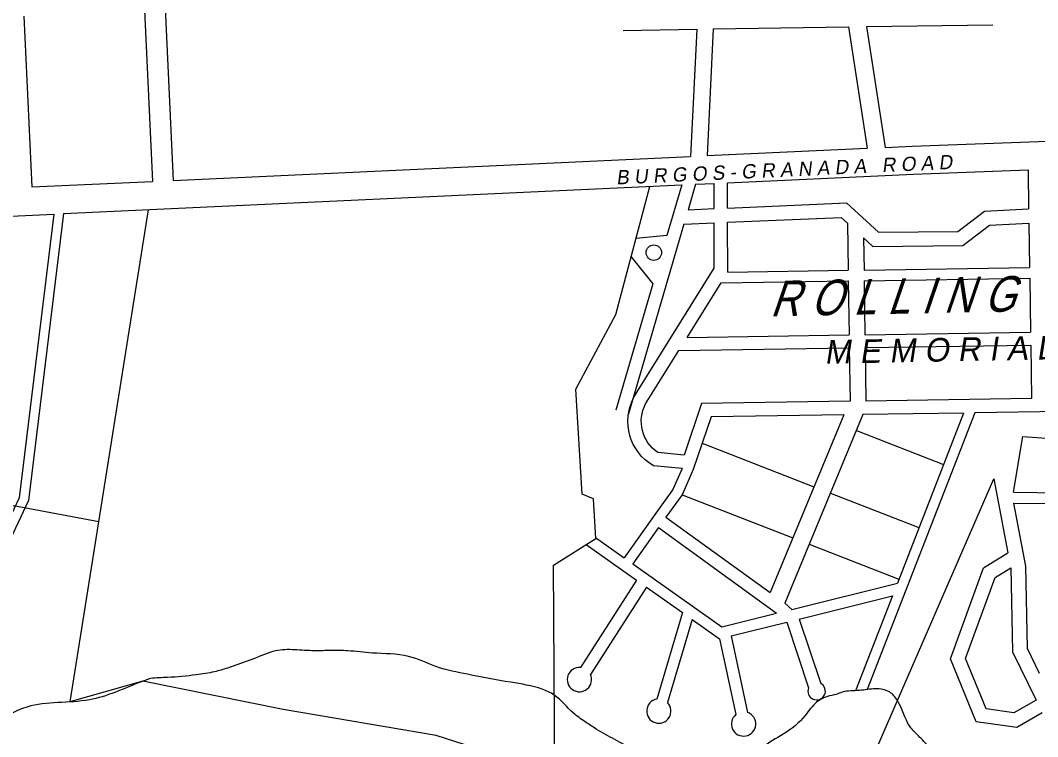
# Model space of a CAD drawing. Header units: metres. Extents: x -460 to 31334, y -1777 to 24987.
# Drawn here: x 76.171 to 76.705, y -754.631 to -754.255 of the extents above; entities that cross this region are included whole.
import ezdxf
from ezdxf.enums import TextEntityAlignment as Align

# ---------------------------------------------------------------- set-up
doc = ezdxf.new("R2010")
doc.units = ezdxf.units.M
doc.header["$MEASUREMENT"] = 0
doc.layers.add('VICINITY_MAP', color=7, linetype='Continuous', lineweight=13)
doc.styles.add('LOT_NO', font='ARIALN.TTF', dxfattribs={"width": 1.5})
doc.styles.add('PX-0', font='leroy')

msp = doc.modelspace()

# ---------------------------------------------------------------- linework, layer by layer
at = {"layer": 'VICINITY_MAP', "color": 250, "lineweight": 0}
for p, q in [((76.1727093235541, -754.2531274680068), (76.17686594393672, -754.3428151599607)), ((76.5346285848326, -754.2599303889378), (76.60578528805917, -754.2588358818833)), ((76.60578528805917, -754.2588358818833), (76.61550997964792, -754.3224859854681)), ((76.61520630365294, -754.2586909711783), (76.68144772378429, -754.2576720692571)), ((76.61520630365294, -754.2586909711783), (76.62488673996359, -754.32205141488)), ((76.48746538810695, -754.2606558364247), (76.52599359583019, -754.2600632092618)), ((76.69998892946927, -754.333903181369), (76.70029351562948, -754.3543279180194)), ((76.51813427018811, -754.3417614261382), (76.51036049464892, -754.368328001515)), ((76.5253701649525, -754.3414260750214), (76.52146679723427, -754.3547656822922)), ((76.23800684961009, -754.354744069807), (76.196866924664, -754.6130693270434)), ((76.51925411995211, -754.3623274207945), (76.49013323747641, -754.4618469033699)), ((76.60510141113133, -754.3618244868358), (76.60546987615731, -754.3865327700977)), ((76.70040484792725, -754.361793565386), (76.70075258453448, -754.3851118560964)), ((76.5103604946487, -754.368328001515), (76.4941747398064, -754.3697969402272)), ((76.6135925881764, -754.3695977878059), (76.61384327086057, -754.3864079009165)), ((76.49160224810981, -754.3794440217232), (76.50295575529748, -754.3936334100804)), ((76.5423004457042, -754.387474791265), (76.60546987615731, -754.3865327700977)), ((76.61384327086012, -754.3864079009165), (76.70075258453465, -754.3851118560964)), ((76.53876382651873, -754.3931441134346), (76.60555361543874, -754.3921481032681)), ((76.60555361543874, -754.3921481032681), (76.60597641253747, -754.4204997505954)), ((76.61392701014165, -754.3920232340871), (76.70083632381596, -754.390727189267)), ((76.61392701014148, -754.3920232340871), (76.61434980723999, -754.4203748814142)), ((76.70083632381579, -754.390727189267), (76.70125912091459, -754.419078836594)), ((76.50295575529776, -754.3936334100804), (76.48355842935467, -754.4599230166126)), ((76.61434980724022, -754.4203748814142), (76.70125912091459, -754.4190788365939)), ((76.52090754322785, -754.4217683495839), (76.60597641253719, -754.4204997505954)), ((76.51663649076329, -754.4286149935557), (76.60607754156615, -754.4272811939236)), ((76.60607754156632, -754.4272811939236), (76.60649540844645, -754.4553022339339)), ((76.61445093626918, -754.4271563247426), (76.70136024994355, -754.4258602799224)), ((76.61445093626878, -754.4271563247426), (76.61486880314948, -754.4551773647528)), ((76.70136024994366, -754.4258602799224), (76.70177811682379, -754.4538813199326)), ((76.6032392074647, -754.4623978276542), (76.56451591799998, -754.555639074948)), ((76.61330639315526, -754.4622476996261), (76.57220774311486, -754.5612085432116)), ((76.67209436639757, -754.4613710174274), (76.61552942977056, -754.6065631120755)), ((76.66612625781613, -754.4614600175113), (76.6313445268629, -754.5507385118176)), ((76.6098340904997, -754.4706086068486), (76.65561374540448, -754.4884437602345)), ((76.52888555870788, -754.477266774988), (76.58756929263512, -754.5001291883905)), ((76.69234607802082, -754.5030643863333), (76.69724791627499, -754.4737335052407)), ((76.69724791627499, -754.4737335052407), (76.83346311571881, -754.4832866485618)), ((76.51832726023935, -754.5043680423453), (76.57641113353753, -754.5269967579109)), ((76.59618081727751, -754.5034841254954), (76.6426944696986, -754.521605234691)), ((76.69234607802082, -754.5030643863333), (76.82809468250196, -754.504735480361)), ((76.69227691610473, -754.5086826420608), (76.73052875941113, -754.509153530341)), ((76.5850226581801, -754.5303516950157), (76.63213617122989, -754.5487065020483)), ((76.49436972073312, -754.5491065623772), (76.46492034930168, -754.5949872995687)), ((76.4995888663729, -754.5527972355557), (76.47017860323149, -754.5986170438684)), ((76.62872446038244, -754.557463754752), (76.60935787459175, -754.6071743232567)), ((76.5184654239369, -754.5661456280911), (76.50503182589273, -754.6115601332526)), ((76.52362379050118, -754.5697933218778), (76.51071389479205, -754.6134373644786)), ((76.53801009280227, -754.5799664696882), (76.546537492781, -754.6197144726605)), ((76.54409464930035, -754.5784571272982), (76.55270777703458, -754.6186047253523))]:
    msp.add_line(p, q, dxfattribs=at)
for points in [[(76.24150416586707, -754.1116601531096), (76.24161505093457, -754.1360242631428), (76.2510395593219, -754.3393775471194)], [(76.2360219656428, -754.2501932123375), (76.24017858602542, -754.3398809042914)], [(76.52599359583019, -754.2600632092618), (76.52279419403044, -754.3267829443473)], [(76.5346285848326, -754.2599303889378), (76.53144203286519, -754.3263821559851)], [(76.53144203286519, -754.3263821559851), (76.61550997964792, -754.3224859854681)], [(76.2510395593219, -754.3393775471194), (76.52279419403044, -754.3267829443473)], [(76.83533990051865, -754.3290321774163), (76.83629804376312, -754.3777732994546), (76.8081744947279, -754.4593417073569), (76.67209436639757, -754.4613710174274)], [(76.5421639156927, -754.3406477603485), (76.63975165023845, -754.3361250085899), (76.69998892946927, -754.333903181369)], [(76.17686594393672, -754.3428151599607), (76.24017858602542, -754.3398809042914)], [(76.19350393760038, -754.3568065792451), (76.51813427018794, -754.3417614261381)], [(76.47294953196916, -754.527252438682), (76.47173381795784, -754.5064605519681), (76.47173381795784, -754.5064605519681), (76.465827003882, -754.5040848033847), (76.46257616040378, -754.4489984735536), (76.48354134057399, -754.409673169608), (76.50144443146866, -754.3425349249571)], [(76.5253701649525, -754.3414260750214), (76.53511858594061, -754.3409742796357)], [(76.5351571056795, -754.3541857704896), (76.53511858594061, -754.3409742796357)], [(76.54220251730413, -754.3538873318261), (76.5421639156927, -754.3406477603485)], [(76.52146679723444, -754.3547656822922), (76.5351571056795, -754.3541857704896)], [(76.54220251730413, -754.3538873318261), (76.60459419720053, -754.3512444643043), (76.62136582432447, -754.3665981549295), (76.66309502703854, -754.3661488948615), (76.67705153883207, -754.3555394968414), (76.70029351562948, -754.3543279180194)], [(76.18848876716959, -754.3570390097958), (76.17031745822868, -754.5059593500405), (76.12496967520894, -754.6022178324044)], [(76.19350393760038, -754.3568065792451), (76.175134706025, -754.5073489658777), (76.13024508751573, -754.6026349151322)], [(76.15460330195032, -754.3586094484184), (76.18848876716959, -754.3570390097958)], [(76.54222428852688, -754.3613544206669), (76.60182990779367, -754.3588295687067), (76.60510141113133, -754.3618244868358)], [(76.51925411995211, -754.3623274207945), (76.53517887690208, -754.3616528593304)], [(76.5423004457042, -754.387474791265), (76.54222428852688, -754.3613544206669)], [(76.6135925881764, -754.3695977878059), (76.61850048862095, -754.3740907558695), (76.6656445653033, -754.373583198818), (76.6797363190471, -754.3628709931837), (76.70040484792713, -754.361793565386)], [(76.52090754322785, -754.4217683495839), (76.53876382651873, -754.3931441134346)], [(76.70177811682379, -754.4538813199326), (76.61486880314948, -754.4551773647529)], [(76.6032392074647, -754.4623978276541), (76.53354465197839, -754.4634371554754), (76.52422646543704, -754.4910963945007)], [(76.66612625781613, -754.4614600175113), (76.61330639315526, -754.4622476996261)], [(76.51840858943967, -754.490540540351), (76.51349836518409, -754.5015872432501), (76.50535187740678, -754.5128381125089), (76.4879980416215, -754.5373789461191)], [(76.52422646543704, -754.4910963945007), (76.51832726023935, -754.5043680423453), (76.50985900277476, -754.5160632980434)], [(76.61914996087648, -754.6405118750611), (76.68196759450962, -754.4959485900386)], [(76.68196759450962, -754.4959485900386), (76.68937494469247, -754.5348538966214)], [(75.97590655729874, -754.515052868646), (76.00280462041388, -754.5243057642649), (76.01430257793157, -754.5247518643497), (76.02935330053856, -754.5339063772049), (76.07302239243649, -754.520879955193), (76.09547735800726, -754.5285362244806), (76.10867900295352, -754.5127405185904), (76.11183681725896, -754.5179239366283), (76.14257227553986, -754.5116702493438), (76.16719048178965, -754.5100512855885), (76.21214119566048, -754.5183687415033)], [(76.69227691610473, -754.5086826420608), (76.69859546094744, -754.5418692632134), (76.6994525403988, -754.5848618126416), (76.70586612215612, -754.597988624157)], [(76.50985900277476, -754.5160632980435), (76.56451591799998, -754.555639074948)], [(76.47291812607227, -754.5267153157686), (76.4879980416215, -754.5373789461191)], [(76.50596555345896, -754.5215691984682), (76.49252308596078, -754.5405787916353)], [(76.50596555345896, -754.5215691984682), (76.56796395598292, -754.5664607723266)], [(76.45149371209197, -754.6506235593675), (76.45079569573767, -754.5413046067792), (76.47294953196916, -754.527252438682)], [(76.46794966566011, -754.5304238515744), (76.49436972073312, -754.5491065623772)], [(76.70743335357457, -754.6188406193098), (76.69405350813895, -754.6265026780037), (76.67272403246812, -754.6234998517293), (76.6591673123009, -754.5903812089618), (76.67661193992643, -754.5427702646707), (76.68937494469247, -754.5348538966213)], [(76.49252308596078, -754.5405787916353), (76.5392105011752, -754.5735933888486), (76.56796395598292, -754.5664607723266)], [(76.70416341785273, -754.6121479736845), (76.69256892226343, -754.6187876397523), (76.67798610817914, -754.6167346283253), (76.66713776213459, -754.5902324587119), (76.68270879287218, -754.5477350496005), (76.69086432551421, -754.5426765074143)], [(76.69086432551421, -754.5426765074143), (76.69086432551421, -754.5426765074143), (76.69174247096134, -754.5867257626865), (76.70416341785273, -754.6121479736845)], [(76.4995888663729, -754.5527972355557), (76.5184654239369, -754.5661456280911)], [(76.57586750854563, -754.5645002075887), (76.63134452686273, -754.5507385118176)], [(76.57982355865181, -754.5695941711472), (76.62872446038244, -754.557463754752)], [(76.57220774311486, -754.5612085432116), (76.57586750854563, -754.5645002075887)], [(76.52362379050118, -754.5697933218778), (76.53801009280227, -754.5799664696882)], [(76.54409464930035, -754.5784571272981), (76.5732584294484, -754.5712227249795)], [(76.5732584294484, -754.5712227249795), (76.58475924831657, -754.6056793557392)], [(76.57982355865181, -754.5695941711472), (76.59110339857625, -754.6033887455814)], [(76.61914996087648, -754.6405118750611), (76.55273925152738, -754.671374620118), (76.48765930840528, -754.6622639622564), (76.38927990058983, -754.6305991741793), (76.308887208246, -754.6169900575024), (76.23515292172806, -754.6022160714888), (76.19686692466382, -754.6130693270435)]]:
    msp.add_lwpolyline(points, dxfattribs=at)
for points in [[(76.62488673996359, -754.32205141488), (76.63913850381687, -754.3213909098448), (77.2454883420703, -754.2990259459356, 0.1227901325734878), (77.36402130745546, -754.2647840212708), (77.41506520206542, -754.2437867848951)], [(76.51840858943967, -754.490540540351), (76.50329880955405, -754.4890969149019, -0.4060250230485625), (76.49302986424948, -754.4531442503815), (76.53524830890689, -754.3854666318072), (76.53517887690208, -754.3616528593304)], [(76.60649540844645, -754.4553022339339), (76.52845781846696, -754.4564659781864), (76.5193332348993, -754.4835505441337), (76.50560755389716, -754.4822391588882, -0.382300401478725), (76.49913791809826, -754.456665807271), (76.51663649076329, -754.4286149935557)]]:
    msp.add_lwpolyline(points, format="xyb", dxfattribs=at)
msp.add_circle((76.50349206745278, -754.3772941953401), 0.004073954023700145, dxfattribs=at)
for centre, radius, start, end in [((76.46441130353713, -754.6013483071278), 0.006381343491523119, 85.42460055229105, 25.34118121787298), ((76.58897655287751, -754.6074289529396), 0.004565823925917062, 157.4683209755272, 62.23678683932327), ((76.50610471307914, -754.6178506386252), 0.006381343491523119, 99.67903733790777, 43.75611326138026), ((76.55060654188486, -754.6246302009022), 0.006381343491523119, 129.6166384241205, 70.775049397759)]:
    msp.add_arc(centre, radius, start, end, dxfattribs=at)
msp.add_open_spline([(77.99497376655853, -754.1122804284935), (77.99178595882302, -754.1080671459639), (77.98671056693513, -754.1013590688945), (77.97749706936975, -754.0922223421903), (77.969756162061, -754.0852657907922), (77.96445428586048, -754.0766995710535), (77.95681035571619, -754.0728353080934), (77.94797091972362, -754.0700815230286), (77.93980521658636, -754.0742844396726), (77.93142266775186, -754.0801140114877), (77.92395587569467, -754.0860154189303), (77.9170583096037, -754.0929487834323), (77.91029131055922, -754.0964018102486), (77.90403480036946, -754.1027286698002), (77.89972393487784, -754.1098981771984), (77.8929883264791, -754.1161247280213), (77.88658366679829, -754.1245145002767), (77.87665613193701, -754.1302670439827), (77.86828076948433, -754.1394069582858), (77.8582607221154, -754.1395462351588), (77.85115346106062, -754.1465126016765), (77.84939459767367, -754.1553465326112), (77.84379051295326, -754.1631455602554), (77.84206840224613, -754.1719294511049), (77.84056913440054, -754.1791420395772), (77.83490057299798, -754.1845007499519), (77.82607063549023, -754.1849829777613), (77.81776050237073, -754.1891583476788), (77.80792380439442, -754.1908768893984), (77.79820788335377, -754.1901698132264), (77.78782841021905, -754.1900169166022), (77.77536700564849, -754.1907273723818), (77.76313674253618, -754.18857762721), (77.75003800247896, -754.186758327191), (77.73793448589015, -754.1876340040965), (77.7276516331562, -754.1872293723584), (77.71693763130344, -754.1885990616822), (77.70923310888247, -754.1923265577943), (77.70207995602726, -754.197732263972), (77.69516528056869, -754.1982170606166), (77.68963941477432, -754.202955520223), (77.6853047704904, -754.2085056512087), (77.67925011252942, -754.2138615598202), (77.67683166039166, -754.222165541761), (77.66840742300008, -754.2303443908864), (77.66047154327163, -754.2381813556154), (77.65458620277366, -754.2466429970721), (77.64873359632497, -754.250409372512), (77.64192583157688, -754.2527205954558), (77.63447608659379, -754.2563780517867), (77.62596183001682, -754.2614990313499), (77.62062121296952, -754.2688217060039), (77.61562562884541, -754.2800519404267), (77.6042828827255, -754.2850155202351), (77.59623169698324, -754.2940807607534), (77.59124118764237, -754.3003576270094), (77.58555751073811, -754.30588970465), (77.58210155826697, -754.3129968112866), (77.57934924559544, -754.3203951045809), (77.57578379660737, -754.32638530189), (77.57142587781902, -754.3307479477675), (77.56257805754967, -754.3379591427167), (77.55513095732204, -754.3471238163538), (77.54787193555717, -754.3574367838869), (77.54071038113403, -754.3642850977593), (77.53577049668314, -754.3730710548155), (77.5286276704166, -754.3807533988621), (77.51983995605895, -754.3858673116264), (77.51029737824473, -754.3823085796557), (77.50065138831701, -754.3852488686005), (77.49218336119952, -754.3815017947205), (77.48304603081459, -754.3823172792679), (77.47812217935672, -754.3775748016019), (77.47292007784836, -754.3771774191796), (77.4684208306034, -754.3742370172909), (77.46369697786878, -754.3762934240679), (77.45880967923387, -754.377358686908), (77.45492461746011, -754.3834258207946), (77.44572314431315, -754.381468539535), (77.4392104490214, -754.3877425857547), (77.43362643972267, -754.3938182008524), (77.42995925191303, -754.4021636411943), (77.42400182874212, -754.4072594268986), (77.42266603436576, -754.4138436223521), (77.42634429743663, -754.4208231271766), (77.4296140364317, -754.430791555046), (77.4326079403574, -754.4425767310199), (77.43351291803515, -754.4541116606167), (77.42712643234722, -754.4612721663591), (77.42511105805067, -754.4685087314685), (77.41524887248266, -754.4754031683248), (77.41392926766241, -754.4876382285277), (77.40451595196674, -754.4943915073502), (77.39993563694662, -754.4990349976637), (77.39554607439493, -754.5045225075658), (77.39219405581878, -754.5087579373084), (77.38906590824365, -754.5122690265376), (77.38436035352811, -754.5150829189329), (77.37857534074561, -754.5217139337215), (77.37195733969315, -754.5281691572502), (77.36523140982331, -754.5345316659563), (77.36070110804377, -754.5429460092307), (77.35096441764182, -754.5469351203875), (77.34509713171792, -754.5610717897806), (77.33066075401587, -754.5666220355301), (77.32203653809444, -754.5780376248948), (77.31472406976854, -754.5849648128151), (77.30707731739835, -754.588679663233), (77.29776061352368, -754.5903707362281), (77.29012722693187, -754.590583848167), (77.28254007554904, -754.5894174572375), (77.27698926576994, -754.5867923889033), (77.27144760768789, -754.5841052459563), (77.26678364907957, -754.5802777270226), (77.26305758543805, -754.5762174334947), (77.2580034301854, -754.5742207900983), (77.25296527231018, -754.5752026083347), (77.24825108008685, -754.5787513772651), (77.24205021012261, -754.582130915237), (77.23317562325002, -754.5881267828421), (77.21979859302326, -754.594422703574), (77.21175381684606, -754.6075438147293), (77.20010416376232, -754.6086471355488), (77.19612477541045, -754.604661794816), (77.19142904862645, -754.601345301828), (77.18871131113849, -754.5951208418039), (77.18048963832013, -754.590785312547), (77.17224239140944, -754.597079586917), (77.1616461278362, -754.5975149142124), (77.15044780284597, -754.5994893801574), (77.1415772304681, -754.6044106966217), (77.13242605959567, -754.6073581061873), (77.12330391028848, -754.6111390879107), (77.11363744758182, -754.6157569989851), (77.1037286062824, -754.6196340197507), (77.09362090211857, -754.6254503695701), (77.08000291165911, -754.6262778003074), (77.06718804009944, -754.6389974159217), (77.05073458780709, -754.6384501800819), (77.04050387834371, -754.6449556208597), (77.03385505444174, -754.6472428520489), (77.0268450475017, -754.6470942042411), (77.01805421222355, -754.6458855662956), (77.00649932060077, -754.6408803663437), (76.99153739579077, -754.6465376278604), (76.98057855256104, -754.6551749826226), (76.96879862523508, -754.654358595428), (76.96045701105072, -754.6551604085847), (76.95242424758408, -754.6495206161583), (76.94565650378843, -754.6454232714958), (76.9403787857637, -754.6358074873143), (76.92886862213658, -754.6357831527278), (76.92823233772737, -754.625037319005), (76.92201401143092, -754.6264340405963), (76.91717399137286, -754.626226791006), (76.91100286414888, -754.6264508808237), (76.90818570996385, -754.6326652412367), (76.90590260579427, -754.6380963840243), (76.90295274530183, -754.6436274000091), (76.89788207834948, -754.6473265289653), (76.89562561668248, -754.6545583444431), (76.88570915640156, -754.653872242886), (76.8807971026776, -754.6477726484468), (76.87513746370126, -754.6432102859189), (76.87206778026228, -754.6379736237732), (76.86545543361439, -754.6363658296458), (76.86244576399315, -754.6286912006835), (76.85490947463364, -754.6265797900173), (76.85096244765788, -754.6216089396751), (76.84838982060796, -754.6164432271091), (76.84095070598454, -754.6165305512444), (76.8320978079982, -754.6157323427501), (76.82157530776539, -754.6151644691295), (76.81167518411456, -754.6158882673093), (76.80326053714958, -754.6134369204428), (76.79514410187386, -754.6138307978885), (76.78608982273778, -754.6139318153445), (76.77785133998663, -754.6141750140104), (76.76936311083989, -754.6141650802311), (76.75742267741009, -754.6156223078511), (76.74581546344035, -754.6172761018146), (76.73486039952354, -754.6183244917019), (76.72881753458864, -754.6229277722438), (76.7221624734483, -754.6284768511499), (76.71801009024301, -754.6368408364494), (76.71200149811443, -754.6416385698689), (76.70557901333609, -754.6492322849494), (76.69017572896115, -754.6508992572833), (76.67507127947118, -754.6467333678976), (76.66002333545856, -754.6447401227829), (76.64968801108392, -754.6389829533745), (76.64335226573985, -754.6315750042123), (76.63558359206348, -754.6244460687251), (76.63366872018355, -754.6145510941637), (76.6272586753999, -754.6069030669398), (76.61942803658371, -754.6056697589811), (76.61136802709223, -754.607488015853), (76.60413679443155, -754.6070311099239), (76.59886260423207, -754.6094145823849), (76.59403354324036, -754.6101132336876), (76.5877808645127, -754.613326969049), (76.58216311978327, -754.622143576011), (76.57232549319372, -754.6301609360813), (76.5605888109136, -754.6355833992732), (76.55545690162654, -754.6443895692844), (76.5482406166501, -754.6457106109797), (76.54263081484726, -754.6457209248612), (76.53427097915375, -754.6449056727007), (76.52440333242345, -754.6477107743334), (76.51307335028417, -754.6431286660433), (76.50178041932486, -754.6437634435428), (76.49226814981574, -754.6377573755192), (76.48290393672573, -754.6327756062964), (76.4743837528926, -754.628177534322), (76.46725835416606, -754.6233420000206), (76.45935235602121, -754.6180698369548), (76.45357220120559, -754.6100903345064), (76.44188419455213, -754.604819007144), (76.42628668250035, -754.6026259447228), (76.40780116885054, -754.5989847009978), (76.38958581465738, -754.595445545028), (76.37396603523763, -754.5874886545913), (76.35764690497501, -754.5879848454166), (76.34424357534772, -754.5861240981689), (76.33405173800708, -754.5859473978962), (76.32472118632518, -754.5864486338885), (76.31499301787818, -754.5855929473115), (76.30600442091259, -754.5855080911981), (76.29448897425817, -754.5899707901361), (76.28402666342913, -754.5940250047729), (76.2720053449404, -754.597623176576), (76.26147054335314, -754.5991555735859), (76.25020708718898, -754.6002828712418), (76.24225292787645, -754.600399662993), (76.23924182014412, -754.6006940508445)], degree=3, knots=[0, 0, 0, 0, 0.002300602093602715, 0.003662848632268083, 0.005651620878327136, 0.006838434799791179, 0.007936612483687391, 0.009325945054550104, 0.01066046024633901, 0.01171455357340411, 0.01382837764513953, 0.01478818211950912, 0.01595804661601426, 0.01709961656922681, 0.01861966190008932, 0.01957658687428277, 0.02108600934705206, 0.02316822066986424, 0.02454251330477582, 0.02628807354620917, 0.02713541513158401, 0.02867292975301814, 0.03009332723806835, 0.03122975673623866, 0.03256352784922766, 0.03319032044573484, 0.03447838391965659, 0.03622395055242419, 0.03722549867874016, 0.03878844541268155, 0.0404554694594358, 0.04175720086619118, 0.04421606831209274, 0.04584357663594994, 0.047509795247042, 0.04948842189657363, 0.05032800181043724, 0.05219431141319097, 0.05315001012755865, 0.0541729538370538, 0.05506856653126049, 0.05621007864188803, 0.05727803000306032, 0.05851168936987945, 0.05983865482590796, 0.06230482826608878, 0.06341136815091611, 0.06427778448614593, 0.0652833137228123, 0.06654146159365483, 0.06789896958954178, 0.06956524729931331, 0.07040436986941187, 0.07318477742965228, 0.07450975496343443, 0.07568975109069474, 0.07668413860963537, 0.07794281915642845, 0.07908408312651902, 0.08013785166403137, 0.08094755888233417, 0.08176065806073249, 0.0851151316673951, 0.08604177123180265, 0.08725686556766615, 0.08941153679204052, 0.09036846380869724, 0.0918593032599563, 0.0934809789929769, 0.09447575312845766, 0.09609041826304725, 0.09733561090062684, 0.09824627194508014, 0.09883991746028363, 0.09956509043049273, 0.1004126929055071, 0.1009066303817192, 0.1017197295601176, 0.1032007004688545, 0.1042839199558178, 0.1054639205149577, 0.1068209997493855, 0.1081950225729264, 0.1087256478488887, 0.1096085964024476, 0.111498716546573, 0.1133283973610458, 0.1149966311052377, 0.1161661185149867, 0.1173539450540247, 0.1181277516567132, 0.1212298671673748, 0.1218964896022491, 0.1231116323638154, 0.1240713284697183, 0.1249576559968884, 0.1254729236185303, 0.1261083541231152, 0.1273235017621783, 0.1292745327205526, 0.130157848816802, 0.1313446597308073, 0.1333445137250907, 0.1343264317019261, 0.1377734381497672, 0.1394300405635789, 0.1405366887859383, 0.1421438894401351, 0.1430427249468377, 0.1446568710877326, 0.1454533559819229, 0.1463625963861158, 0.1473182892636367, 0.148131388442035, 0.1489787250899615, 0.1497038980601441, 0.1503887521536031, 0.1511119821752397, 0.1522549254685275, 0.1534691383257617, 0.1557815155607117, 0.1586350236650825, 0.1595722678675012, 0.1603530953993822, 0.1609798879958894, 0.162057553270425, 0.1632550759577982, 0.1643765707167494, 0.1661742357980288, 0.1678182934125215, 0.1692881024820934, 0.1705559701917846, 0.1720063161321763, 0.1735923209139398, 0.1752263204699138, 0.1766483178497599, 0.1786309717719882, 0.1809168506544105, 0.1840234735297618, 0.1852344079068994, 0.186157023998011, 0.1870422024259325, 0.1882577389018976, 0.1900386883677643, 0.1922992507215816, 0.1948155525595794, 0.1958048625364953, 0.1973747222404135, 0.1982853852445626, 0.1999849004924869, 0.2007655702516925, 0.2029024516145181, 0.2036272213540142, 0.2044099928339647, 0.2050348223022438, 0.2059336578089464, 0.2067565319017074, 0.2077342295913316, 0.2086003784465947, 0.2094100856648974, 0.2104509770136697, 0.2114276247874719, 0.2129762264333365, 0.2137859363455066, 0.2145989276195999, 0.2155095829214063, 0.2164776607438005, 0.2178637826997474, 0.2186035000136328, 0.2192387710830388, 0.2201988443555974, 0.2214528285471496, 0.2232782197760624, 0.2247370899744065, 0.2257480613185976, 0.2270508253988647, 0.2282484185608974, 0.2297063606825726, 0.2306436048849913, 0.2319494890874947, 0.2349338056322426, 0.2358326411389445, 0.2366272828077758, 0.2381748910570897, 0.2395906397578385, 0.2405850777938429, 0.2415059641580464, 0.2438443791429274, 0.2466526667772618, 0.2484712923123694, 0.2504087083575807, 0.2516237981026397, 0.252730337987467, 0.2549152128849487, 0.2558133247473598, 0.2568867170098338, 0.2581407012014146, 0.259446585403918, 0.2599405165275597, 0.2606351823847995, 0.2615664867695361, 0.2628934493863214, 0.2650993908115655, 0.2670198963184794, 0.2684557841530429, 0.2691504500102828, 0.2700876942127015, 0.2709224234854607, 0.2727998048470794, 0.2743531162847412, 0.2760909830322877, 0.2775579587431391, 0.2791206113690596, 0.2807544736848829, 0.2817652345021391, 0.2828792605028039, 0.284885041418491, 0.2859099037510847, 0.2883725221584061, 0.2917218895700745, 0.2941467644109233, 0.2964381760201237, 0.2992154513105211, 0.3011014578782674, 0.30235219961011, 0.3036539310168653, 0.3051675201118153, 0.3066263903101596, 0.3074991704308768, 0.3105160493891555, 0.3115389995742017, 0.3129601909958636, 0.3151526575880937, 0.3164576972264301, 0.3164576972264301, 0.3164576972264301, 0.3164576972264301], dxfattribs=at)
msp.add_spline([(76.23924182014412, -754.6006940508445), (76.23351338812375, -754.6028441126695), (76.20710988091889, -754.6119657372985), (76.17434326406533, -754.6157442320725), (76.15652186767215, -754.6239136993894), (76.11609590660345, -754.635658574854), (76.09358479076764, -754.6439215342346), (76.07363609206675, -754.663072372784), (76.06220721492917, -754.678146520352), (76.0491845217145, -754.6916893034336), (76.03921017735303, -754.7012649729512), (76.03462945162357, -754.706825773329), (76.02926696264933, -754.7124021585748), (76.01692064330393, -754.7165650484064)], degree=3, dxfattribs=at)

# ---------------------------------------------------------------- texts
for s, height, rotation, style, oblique, p in [('B U R G O S - G R A N A D A   R O A D', 0.007427914859642577, 2.653502464880482, 'PX-0', 10, (76.57215558618537, -754.3396831733187)), ('R O L L I N G    H I L L S', 0.01856978714910644, 1.14207070767673, 'LOT_NO', 20, (76.68213203497623, -754.4139536404928)), ('M E M O R I A L    P A R K', 0.0123798580994043, 1.14207070767673, 'PX-0', 10, (76.69206443189347, -754.437401168869))]:
    msp.add_text(s, height=height, rotation=rotation, dxfattribs=dict(at, style=style, oblique=oblique)).set_placement(p, align=Align.BOTTOM_CENTER)

doc.saveas('drawing.dxf')
